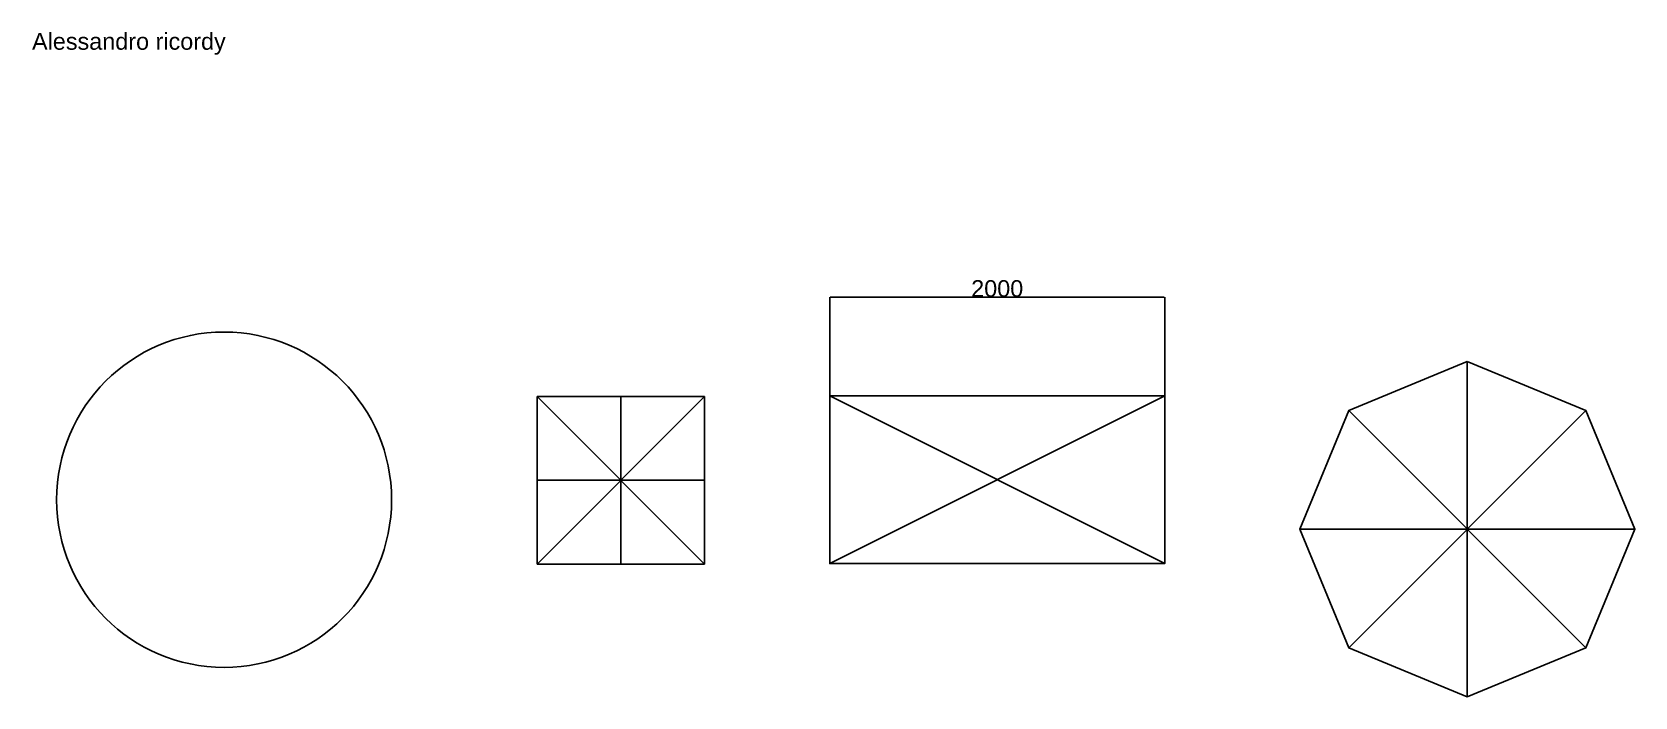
# Model space of a CAD drawing. Header units: millimetres. Extents: x 3231 to 36513, y 3878 to 11424.
# Drawn here: x 3231 to 12801, y 7459 to 11424 of the extents above; entities that cross this region are included whole.
import ezdxf

# ---------------------------------------------------------------- set-up
doc = ezdxf.new("R2010")
doc.units = ezdxf.units.MM
doc.styles.get("Standard").update_dxf_attribs({"font": 'arial.ttf'})
doc.dimstyles.new('ISO-25', dxfattribs={"dimtxt": 2.5, "dimasz": 2.5, "dimexe": 1.25, "dimexo": 0.625, "dimtad": 1, "dimtxsty": 'Standard', "dimcen": 2.5, "dimadec": 0, "dimazin": 0, "dimtfac": 1, "dimtmove": 0, "dimatfit": 3, "dimfxl": 1, "dimarcsym": 0})

# ---------------------------------------------------------------- blocks, each defined once
blk = doc.blocks.new('*D1')
at = {"color": 0, "lineweight": -2, "transparency": 16777216}
for p, q in [((7993.3, 9254.2), (7993.3, 9843.3)), ((7995.8, 9842), (9990.8, 9842)), ((9993.3, 9254.2), (9993.3, 9843.3))]:
    blk.add_line(p, q, dxfattribs=at)
at = {"color": 0, "transparency": 16777216}
for points in [[(7995.8, 9842.5), (7995.8, 9841.6), (7993.3, 9842)], [(9990.8, 9842.5), (9990.8, 9841.6), (9993.3, 9842)]]:
    blk.add_solid(points, dxfattribs=at)
at = {"layer": 'Defpoints', "color": 0, "transparency": 16777216}
for p in [(9993.3, 9842), (7993.3, 9253.6), (9993.3, 9253.6)]:
    blk.add_point(p, dxfattribs=at)
at = {"color": 0, "transparency": 16777216, "insert": (8993.3, 9893.7), "char_height": 2.5, "attachment_point": 5}
blk.add_mtext('{\\H40x;2000}', dxfattribs=at)

msp = doc.modelspace()

# ---------------------------------------------------------------- linework, layer by layer
for p, q in [((11800.042, 9459.947), (11800.042, 7458.517)), ((7245.884, 8250.824), (6245.884, 9250.824)), ((6245.884, 8250.824), (7245.884, 9250.824)), ((6745.884, 9250.824), (6745.884, 8250.824)), ((7993.321, 9253.606), (9993.321, 8253.606)), ((7993.321, 8253.606), (9993.321, 9253.606)), ((11092.43, 9166.844), (12507.655, 7751.619)), ((11092.43, 7751.619), (12507.655, 9166.844)), ((6245.884, 8750.824), (6745.884, 8750.824)), ((6745.884, 8750.824), (7245.884, 8750.824)), ((10799.327, 8459.232), (12800.758, 8459.232))]:
    msp.add_line(p, q)
at = {"color": 40, "true_color": 0xf8d731}
for p, q in [((6245.884, 9250.824), (6245.884, 8250.824)), ((7245.884, 9250.824), (6245.884, 9250.824)), ((7245.884, 9250.824), (7245.884, 8250.824)), ((7245.884, 8250.824), (6245.884, 8250.824))]:
    msp.add_line(p, q, dxfattribs=at)
for points in [[(11800.042, 9459.947), (11092.43, 9166.844), (10799.327, 8459.232), (11092.43, 7751.619), (11800.042, 7458.517), (12507.655, 7751.619), (12800.758, 8459.232), (12507.655, 9166.844)], [(9993.321, 9253.606), (9993.321, 8253.606), (7993.321, 8253.606), (7993.321, 9253.606)]]:
    msp.add_lwpolyline(points, close=True, dxfattribs=at)
msp.add_circle((4377.501, 8634.762), 1000, dxfattribs=at)

# ---------------------------------------------------------------- texts
at = {"insert": (3230.71, 11418.759), "char_height": 100, "attachment_point": 1}
msp.add_mtext_dynamic_manual_height_columns('Alessandro ricordy', width=3446.55416, gutter_width=12.5, heights=[0], dxfattribs=at)

# ---------------------------------------------------------------- dimensions: what is measured, and where the dimension line sits
dim = msp.add_linear_dim(base=(9993.321, 9842.038), p1=(7993.321, 9253.606), p2=(9993.321, 9253.606), text='{\\H40x;<>}', dimstyle='ISO-25')
dim.commit()
dim.dimension.update_dxf_attribs({"geometry": '*D1', "text_midpoint": (8993.321, 9893.72)})

doc.saveas('drawing.dxf')
